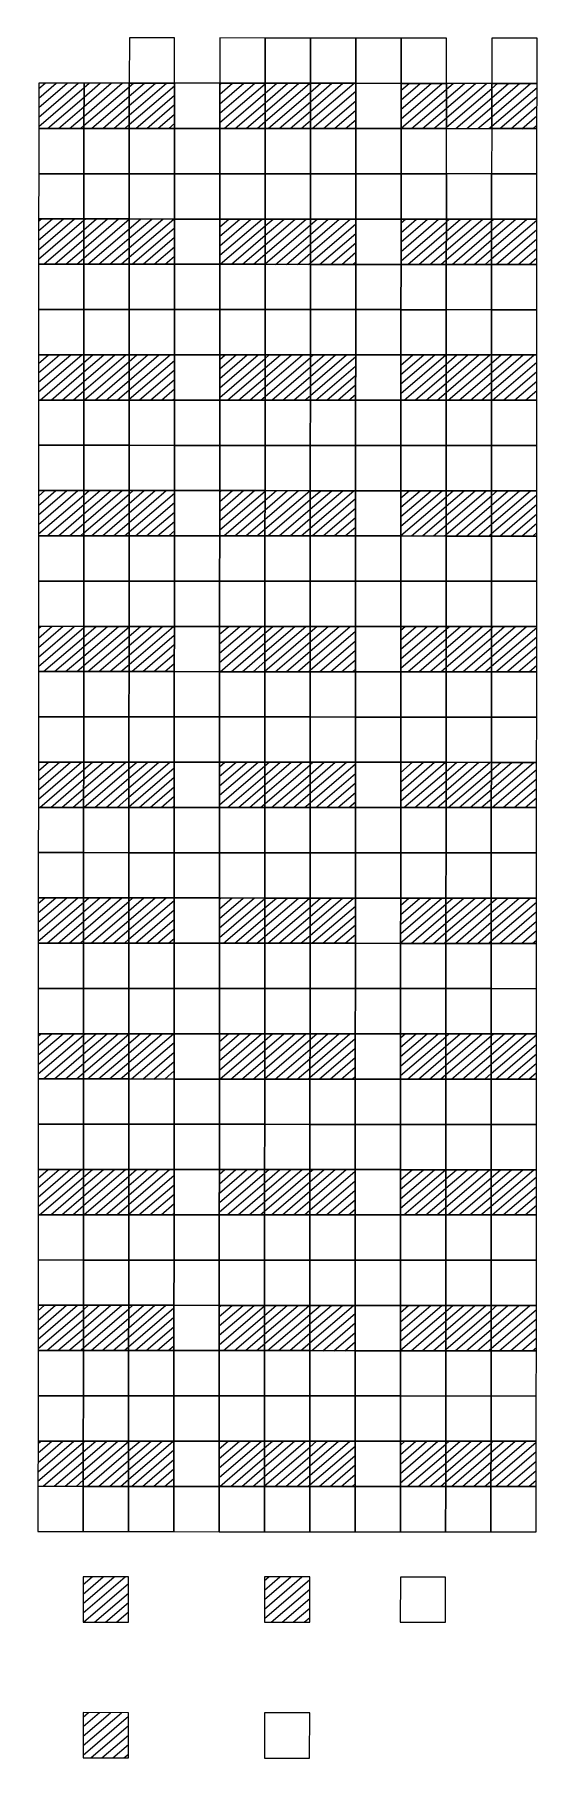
# Model space of a CAD drawing. Extents: x 833816 to 4746262, y -3629782 to -1973088.
# Drawn here: x 1945255 to 1950838, y -2589966 to -2570889 of the extents above; entities that cross this region are included whole.
import ezdxf

# ---------------------------------------------------------------- set-up
doc = ezdxf.new("R2010")
doc.units = 0
doc.header["$LTSCALE"] = 1000
doc.header["$MEASUREMENT"] = 0
doc.layers.add('W-FLOAT_BOWL浮筒', color=253, linetype='Continuous')

# ---------------------------------------------------------------- blocks, each defined once
blk = doc.blocks.new('浮筒')
at = {"layer": 'W-FLOAT_BOWL浮筒'}
blk.add_lwpolyline([(-230.422514301099, -268.1519436870731), (268.1519436870876, -230.4225143010844), (230.422514301099, 268.1519436870876), (-268.1519436870876, 230.422514301099)], close=True, dxfattribs=at)
blk = doc.blocks.new('空格子')
at = {"layer": 'W-FLOAT_BOWL浮筒'}
h = blk.add_hatch(dxfattribs=at)
h.set_pattern_fill('ANSI31', color=256, scale=50)
h.set_pattern_definition([(45, (0, 0), (-56.12660075668221, 56.12660075668221), [])])
h.paths.add_polyline_path([(218.5956631333102, 262.5550514239585), (-279.9787948548328, 224.8256220379262), (-242.2493654687423, -273.7488359502167), (256.3250925194006, -236.0194065642427)])
blk.add_lwpolyline([(-242.2493654687423, -273.7488359502167), (256.3250925194006, -236.0194065642427), (218.5956631333102, 262.5550514239585), (-279.9787948548328, 224.8256220379262)], close=True, dxfattribs=at)

msp = doc.modelspace()

# ---------------------------------------------------------------- block references
for p, rotation in [((1945562.5815163, -2571671.589812192), 355.6428745834205), ((1946062.581449857, -2571671.84757748), 355.6428745834205), ((1946562.581383414, -2571672.10534277), 355.6428745834205), ((1947562.581250528, -2571672.620873347), 355.6428745834205), ((1948062.581184085, -2571672.878638636), 355.6428745834205), ((1948562.581117643, -2571673.136403926), 355.6428745834205), ((1949562.580984757, -2571673.651934503), 355.6428745834205), ((1950062.580918314, -2571673.909699793), 355.6428745834205), ((1950562.580851872, -2571674.167465082), 355.6428745834205), ((1945561.808220431, -2573171.589612861), 355.6428745834205), ((1946061.808153988, -2573171.84737815), 355.6428745834205), ((1946561.808087545, -2573172.105143439), 355.6428745834205), ((1947561.807954659, -2573172.620674017), 355.6428745834205), ((1948061.807888216, -2573172.878439306), 355.6428745834205), ((1948561.807821773, -2573173.136204594), 355.6428745834205), ((1949561.807688888, -2573173.651735174), 355.6428745834205), ((1950061.807622445, -2573173.909500462), 355.6428745834205), ((1950561.807556002, -2573174.167265752), 355.6428745834205), ((1945561.034924561, -2574671.589413532), 355.6428745834205), ((1946061.034858118, -2574671.84717882), 355.6428745834205), ((1946561.034791675, -2574672.10494411), 355.6428745834205), ((1947561.03465879, -2574672.620474688), 355.6428745834205), ((1948061.034592347, -2574672.878239976), 355.6428745834205), ((1948561.034525903, -2574673.136005265), 355.6428745834205), ((1949561.034393017, -2574673.651535844), 355.6428745834205), ((1950061.034326576, -2574673.909301132), 355.6428745834205), ((1950561.034260132, -2574674.167066422), 355.6428745834205), ((1945560.261628692, -2576171.589214202), 355.6428745834205), ((1946060.261562249, -2576171.846979492), 355.6428745834205), ((1946560.261495806, -2576172.10474478), 355.6428745834205), ((1947560.261362921, -2576172.620275358), 355.6428745834205), ((1948060.261296477, -2576172.878040646), 355.6428745834205), ((1948560.261230034, -2576173.135805936), 355.6428745834205), ((1949560.261097149, -2576173.651336514), 355.6428745834205), ((1950060.261030706, -2576173.909101803), 355.6428745834205), ((1950560.260964262, -2576174.166867092), 355.6428745834205), ((1945559.488332822, -2577671.589014872), 355.6428745834205), ((1946059.488266379, -2577671.846780161), 355.6428745834205), ((1946559.488199936, -2577672.10454545), 355.6428745834205), ((1947559.48806705, -2577672.620076028), 355.6428745834205), ((1948059.488000607, -2577672.877841317), 355.6428745834205), ((1948559.487934163, -2577673.135606606), 355.6428745834205), ((1949559.487801279, -2577673.651137183), 355.6428745834205), ((1950059.487734836, -2577673.908902473), 355.6428745834205), ((1950559.487668393, -2577674.166667762), 355.6428745834205), ((1945558.715036953, -2579171.588815542), 355.6428745834205), ((1946058.71497051, -2579171.846580831), 355.6428745834205), ((1946558.714904067, -2579172.10434612), 355.6428745834205), ((1947558.714771181, -2579172.619876698), 355.6428745834205), ((1948058.714704738, -2579172.877641987), 355.6428745834205), ((1948558.714638294, -2579173.135407276), 355.6428745834205), ((1949558.714505409, -2579173.650937854), 355.6428745834205), ((1950058.714438967, -2579173.908703144), 355.6428745834205), ((1950558.714372524, -2579174.166468432), 355.6428745834205), ((1945557.941741083, -2580671.588616212), 355.6428745834205), ((1946057.94167464, -2580671.846381501), 355.6428745834205), ((1946557.941608198, -2580672.10414679), 355.6428745834205), ((1947557.941475311, -2580672.619677368), 355.6428745834205), ((1948057.941408868, -2580672.877442657), 355.6428745834205), ((1948557.941342425, -2580673.135207946), 355.6428745834205), ((1949557.94120954, -2580673.650738525), 355.6428745834205), ((1950057.941143096, -2580673.908503814), 355.6428745834205), ((1950557.941076653, -2580674.166269102), 355.6428745834205), ((1945557.168445213, -2582171.588416883), 355.6428745834205), ((1946057.16837877, -2582171.846182171), 355.6428745834205), ((1946557.168312327, -2582172.103947461), 355.6428745834205), ((1947557.168179442, -2582172.619478039), 355.6428745834205), ((1948057.168112998, -2582172.877243327), 355.6428745834205), ((1948557.168046555, -2582173.135008616), 355.6428745834205), ((1949557.16791367, -2582173.650539196), 355.6428745834205), ((1950057.167847227, -2582173.908304484), 355.6428745834205), ((1950557.167780784, -2582174.166069772), 355.6428745834205), ((1945556.395149343, -2583671.588217552), 355.6428745834205), ((1946056.395082901, -2583671.845982842), 355.6428745834205), ((1946556.395016457, -2583672.103748131), 355.6428745834205), ((1947556.394883571, -2583672.619278708), 355.6428745834205), ((1948056.394817128, -2583672.877043998), 355.6428745834205), ((1948556.394750686, -2583673.134809286), 355.6428745834205), ((1949556.394617801, -2583673.650339865), 355.6428745834205), ((1950056.394551357, -2583673.908105155), 355.6428745834205), ((1950556.394484914, -2583674.165870444), 355.6428745834205), ((1945555.621853475, -2585171.588018225), 355.6428745834205), ((1946055.621787033, -2585171.845783514), 355.6428745834205), ((1946555.62172059, -2585172.103548802), 355.6428745834205), ((1947555.621587704, -2585172.619079379), 355.6428745834205), ((1948055.621521261, -2585172.876844669), 355.6428745834205), ((1948555.621454817, -2585173.134609958), 355.6428745834205), ((1949555.621321932, -2585173.650140538), 355.6428745834205), ((1950055.621255489, -2585173.907905826), 355.6428745834205), ((1950555.621189046, -2585174.165671114), 355.6428745834205), ((1945554.848557606, -2586671.587818895), 355.6428745834205), ((1946054.848491163, -2586671.845584183), 355.6428745834205), ((1946554.848424721, -2586672.103349472), 355.6428745834205), ((1947554.848291834, -2586672.61888005), 355.6428745834205), ((1948054.848225391, -2586672.876645339), 355.6428745834205), ((1948554.848158948, -2586673.134410628), 355.6428745834205), ((1949554.848026063, -2586673.649941206), 355.6428745834205), ((1950054.84795962, -2586673.907706496), 355.6428745834205), ((1950554.847893178, -2586674.165471785), 355.6428745834205), ((1946054.075063711, -2588172.103150154), 355.6428745834204), ((1948054.075063717, -2588172.61868073), 355.6428745834204), ((1946053.301898049, -2589671.845185536), 355.6428745834204)]:
    msp.add_blockref('空格子', p, dxfattribs=dict(rotation=rotation))
at = {"layer": 'W-FLOAT_BOWL浮筒', "rotation": 355.6428745835174}
for p in [(1946550.621266984, -2571176.787605503), (1947550.6211341, -2571177.303136082), (1948050.621067657, -2571177.560901371), (1948550.620945725, -2571177.926304647), (1949050.620934772, -2571178.076431951), (1949550.620812839, -2571178.441835226), (1950550.620736095, -2571178.84972782), (1947050.36343461, -2571677.045304351), (1949050.363168838, -2571678.076365508), (1945550.105869944, -2572176.27194204), (1946050.105803501, -2572176.529707329), (1946550.105737056, -2572176.787472618), (1947050.105670616, -2572177.045237908), (1947550.105604173, -2572177.303003197), (1948050.10553773, -2572177.560768487), (1948550.105415798, -2572177.926171762), (1949050.105404844, -2572178.076299065), (1949550.105282912, -2572178.441702341), (1950550.105338402, -2572178.591829645), (1945549.848104002, -2572676.271875595), (1946049.848037558, -2572676.529640886), (1946549.847971113, -2572676.787406174), (1947049.847904675, -2572677.045171464), (1947549.847838231, -2572677.302936753), (1948049.847771787, -2572677.560702042), (1948549.847649855, -2572677.926105318), (1949049.847638902, -2572678.076232622), (1949549.84751697, -2572678.441635897), (1950049.847506667, -2572678.591763201), (1950549.847440224, -2572678.84952849), (1947049.59013874, -2573177.04510502), (1949049.589872968, -2573178.076166178), (1945549.332574073, -2573676.27174271), (1946049.332507632, -2573676.529508), (1946549.332441186, -2573676.787273289), (1947049.332374746, -2573677.045038577), (1947549.332308304, -2573677.302803867), (1948049.33224186, -2573677.560569157), (1948549.332119929, -2573677.925972433), (1949049.332108975, -2573678.076099736), (1949549.331987043, -2573678.441503011), (1950049.332108975, -2573678.333865026), (1950549.332042532, -2573678.591630315), (1945549.074808133, -2574176.271676266), (1946049.074741688, -2574176.529441555), (1946549.074675245, -2574176.787206843), (1947049.074608805, -2574177.044972134), (1947549.074542362, -2574177.302737423), (1948049.074475918, -2574177.560502712), (1948549.074353986, -2574177.925905988), (1949049.074343032, -2574178.076033292), (1949549.0742211, -2574178.441436566), (1950049.074210798, -2574178.591563872), (1950549.074144355, -2574178.849329161), (1947048.81684287, -2574677.04490569), (1949048.8165771, -2574678.075966848), (1945548.559278204, -2575176.271543381), (1946048.559211761, -2575176.529308669), (1946548.559145316, -2575176.787073959), (1947048.559078877, -2575177.044839248), (1947548.559012434, -2575177.302604537), (1948048.55894599, -2575177.560369828), (1948548.558824059, -2575177.925773103), (1949048.558813105, -2575178.075900406), (1949548.558691173, -2575178.441303682), (1950048.558813106, -2575178.333665696), (1950548.558746662, -2575178.591430985), (1945548.301512264, -2575676.271476936), (1946048.301445819, -2575676.529242226), (1946548.301379375, -2575676.787007514), (1947048.301312934, -2575677.044772805), (1947548.301246492, -2575677.302538094), (1948048.301180048, -2575677.560303383), (1948548.301058116, -2575677.925706659), (1949048.301047163, -2575678.075833962), (1949548.300925231, -2575678.441237237), (1950048.300914929, -2575678.591364542), (1950548.300848485, -2575678.849129831), (1947048.043547001, -2576177.044706361), (1949048.04328123, -2576178.075767519), (1945547.785982335, -2576676.271344051), (1946047.785915892, -2576676.52910934), (1946547.785849447, -2576676.786874629), (1947047.785783008, -2576677.044639919), (1947547.785716565, -2576677.302405207), (1948047.78565012, -2576677.560170498), (1948547.785528189, -2576677.925573773), (1949047.785517235, -2576678.075701076), (1949547.785395304, -2576678.441104352), (1950047.785517236, -2576678.333466367), (1950547.785450793, -2576678.591231656), (1945547.528216394, -2577176.271277606), (1946047.528149948, -2577176.529042896), (1946547.528083505, -2577176.786808184), (1947047.528017065, -2577177.044573475), (1947547.527950622, -2577177.302338763), (1948047.527884178, -2577177.560104053), (1948547.527762247, -2577177.925507328), (1949047.527751293, -2577178.075634631), (1949547.527629361, -2577178.441037908), (1950047.527619059, -2577178.591165212), (1950547.527552617, -2577178.8489305), (1947047.270251131, -2577677.044507031), (1949047.26998536, -2577678.075568189), (1945547.012686465, -2578176.271144721), (1946047.012620022, -2578176.52891001), (1946547.012553578, -2578176.786675299), (1947047.012487137, -2578177.044440589), (1947547.012420694, -2578177.302205877), (1948047.012354251, -2578177.559971168), (1948547.01223232, -2578177.925374443), (1949047.012221365, -2578178.075501746), (1949547.012099434, -2578178.440905022), (1950047.012221366, -2578178.333267037), (1950547.012154923, -2578178.591032327), (1945546.754920524, -2578676.271078276), (1946046.75485408, -2578676.528843566), (1946546.754787636, -2578676.786608855), (1947046.754721196, -2578677.044374145), (1947546.754654753, -2578677.302139434), (1948046.754588309, -2578677.559904723), (1948546.754466377, -2578677.925307998), (1949046.754455423, -2578678.075435302), (1949546.754333492, -2578678.440838577), (1950046.754323189, -2578678.590965882), (1950546.754256747, -2578678.848731171), (1947046.496955262, -2579177.044307701), (1949046.496689491, -2579178.075368858), (1945546.239390595, -2579676.270945391), (1946046.239324152, -2579676.52871068), (1946546.239257708, -2579676.78647597), (1947046.239191268, -2579677.044241259), (1947546.239124825, -2579677.302006547), (1948046.239058382, -2579677.559771838), (1948546.238936451, -2579677.925175113), (1949046.238925496, -2579678.075302416), (1949546.238803565, -2579678.440705692), (1950046.238925496, -2579678.333067707), (1950546.238859053, -2579678.590832996), (1945545.981624655, -2580176.270878946), (1946045.98155821, -2580176.528644237), (1946545.981491765, -2580176.786409525), (1947045.981425327, -2580177.044174815), (1947545.981358883, -2580177.301940104), (1948045.981292438, -2580177.559705393), (1948545.981170507, -2580177.925108669), (1949045.981159554, -2580178.075235973), (1949545.981037622, -2580178.440639248), (1950045.98102732, -2580178.590766552), (1950545.980960877, -2580178.848531841), (1947045.723659392, -2580677.044108371), (1949045.723393621, -2580678.075169529), (1945545.466094726, -2581176.270746061), (1946045.466028283, -2581176.52851135), (1946545.465961837, -2581176.78627664), (1947045.465895399, -2581177.044041929), (1947545.465828956, -2581177.301807218), (1948045.465762512, -2581177.559572509), (1948545.46564058, -2581177.924975784), (1949045.465629626, -2581178.075103087), (1949545.465507695, -2581178.440506362), (1950045.465629627, -2581178.332868378), (1950545.465563184, -2581178.590633667), (1945545.208328785, -2581676.270679617), (1946045.208262341, -2581676.528444907), (1946545.208195897, -2581676.786210195), (1947045.208129456, -2581677.043975485), (1947545.208063013, -2581677.301740774), (1948045.20799657, -2581677.559506063), (1948545.207874638, -2581677.924909339), (1949045.207863684, -2581678.075036643), (1949545.207741753, -2581678.440439918), (1950045.207731451, -2581678.590567222), (1950545.207665007, -2581678.848332511), (1947044.950363523, -2582177.043909041), (1949044.950097751, -2582178.074970199), (1945544.692798856, -2582676.270546731), (1946044.692732414, -2582676.52831202), (1946544.692665968, -2582676.78607731), (1947044.692599529, -2582677.0438426), (1947544.692533086, -2582677.301607888), (1948044.692466642, -2582677.559373179), (1948544.692344711, -2582677.924776454), (1949044.692333757, -2582678.074903756), (1949544.692211826, -2582678.440307032), (1950044.692333757, -2582678.332669048), (1950544.692267315, -2582678.590434337), (1945544.435032916, -2583176.270480287), (1946044.434966471, -2583176.528245578), (1946544.434900027, -2583176.786010865), (1947044.434833587, -2583177.043776155), (1947544.434767144, -2583177.301541445), (1948044.4347007, -2583177.559306734), (1948544.434578768, -2583177.924710009), (1949044.434567816, -2583178.074837313), (1949544.434445883, -2583178.440240588), (1950044.434435581, -2583178.590367892), (1950544.434369138, -2583178.848133181), (1947044.177067653, -2583677.043709712), (1949044.176801881, -2583678.074770869), (1945543.919502987, -2584176.270347402), (1946043.919436543, -2584176.528112692), (1946543.919370099, -2584176.78587798), (1947043.919303659, -2584177.04364327), (1947543.919237217, -2584177.301408559), (1948043.919170773, -2584177.55917385), (1948543.919048842, -2584177.924577123), (1949043.919037887, -2584178.074704427), (1949543.918915956, -2584178.440107702), (1950043.919037887, -2584178.332469719), (1950543.918971445, -2584178.590235007), (1945543.661737047, -2584676.270280958), (1946043.661670603, -2584676.528046248), (1946543.661604159, -2584676.785811537), (1947043.661537718, -2584677.043576827), (1947543.661471276, -2584677.301342116), (1948043.661404832, -2584677.559107405), (1948543.661282901, -2584677.924510682), (1949043.661271947, -2584678.074637984), (1949543.661150015, -2584678.440041259), (1950043.661139713, -2584678.590168565), (1950543.66107327, -2584678.847933853), (1947043.403771785, -2585177.043510383), (1949043.403506014, -2585178.074571541), (1945543.146207118, -2585676.270148074), (1946043.146140676, -2585676.527913363), (1946543.14607423, -2585676.785678652), (1947043.146007791, -2585677.043443941), (1947543.145941348, -2585677.30120923), (1948043.145874905, -2585677.558974521), (1948543.145752973, -2585677.924377795), (1949043.14574202, -2585678.074505099), (1949543.145620088, -2585678.439908375), (1950043.14574202, -2585678.33227039), (1950543.145675577, -2585678.590035678), (1945542.888441178, -2586176.270081629), (1946042.888374733, -2586176.527846918), (1946542.888308289, -2586176.785612206), (1947042.88824185, -2586177.043377497), (1947542.888175406, -2586177.301142786), (1948042.888108963, -2586177.558908076), (1948542.887987031, -2586177.924311351), (1949042.887976077, -2586178.074438655), (1949542.887854145, -2586178.43984193), (1950042.887843843, -2586178.589969235), (1950542.8877774, -2586178.847734523), (1947042.630475915, -2586677.043311053), (1949042.630210144, -2586678.074372211), (1945542.372911249, -2587176.269948743), (1946042.372844807, -2587176.527714033), (1946542.372778361, -2587176.785479322), (1947042.372711923, -2587177.043244611), (1947542.372645479, -2587177.3010099), (1948042.372579035, -2587177.558775191), (1948542.372457104, -2587177.924178466), (1949042.372446151, -2587178.074305768), (1949542.372324218, -2587178.439709044), (1950042.37244615, -2587178.332071059), (1950542.372379707, -2587178.589836349), (1949541.856915579, -2588178.331938182), (1948041.083686251, -2589677.816208274)]:
    msp.add_blockref('浮筒', p, dxfattribs=at)

doc.saveas('drawing.dxf')
